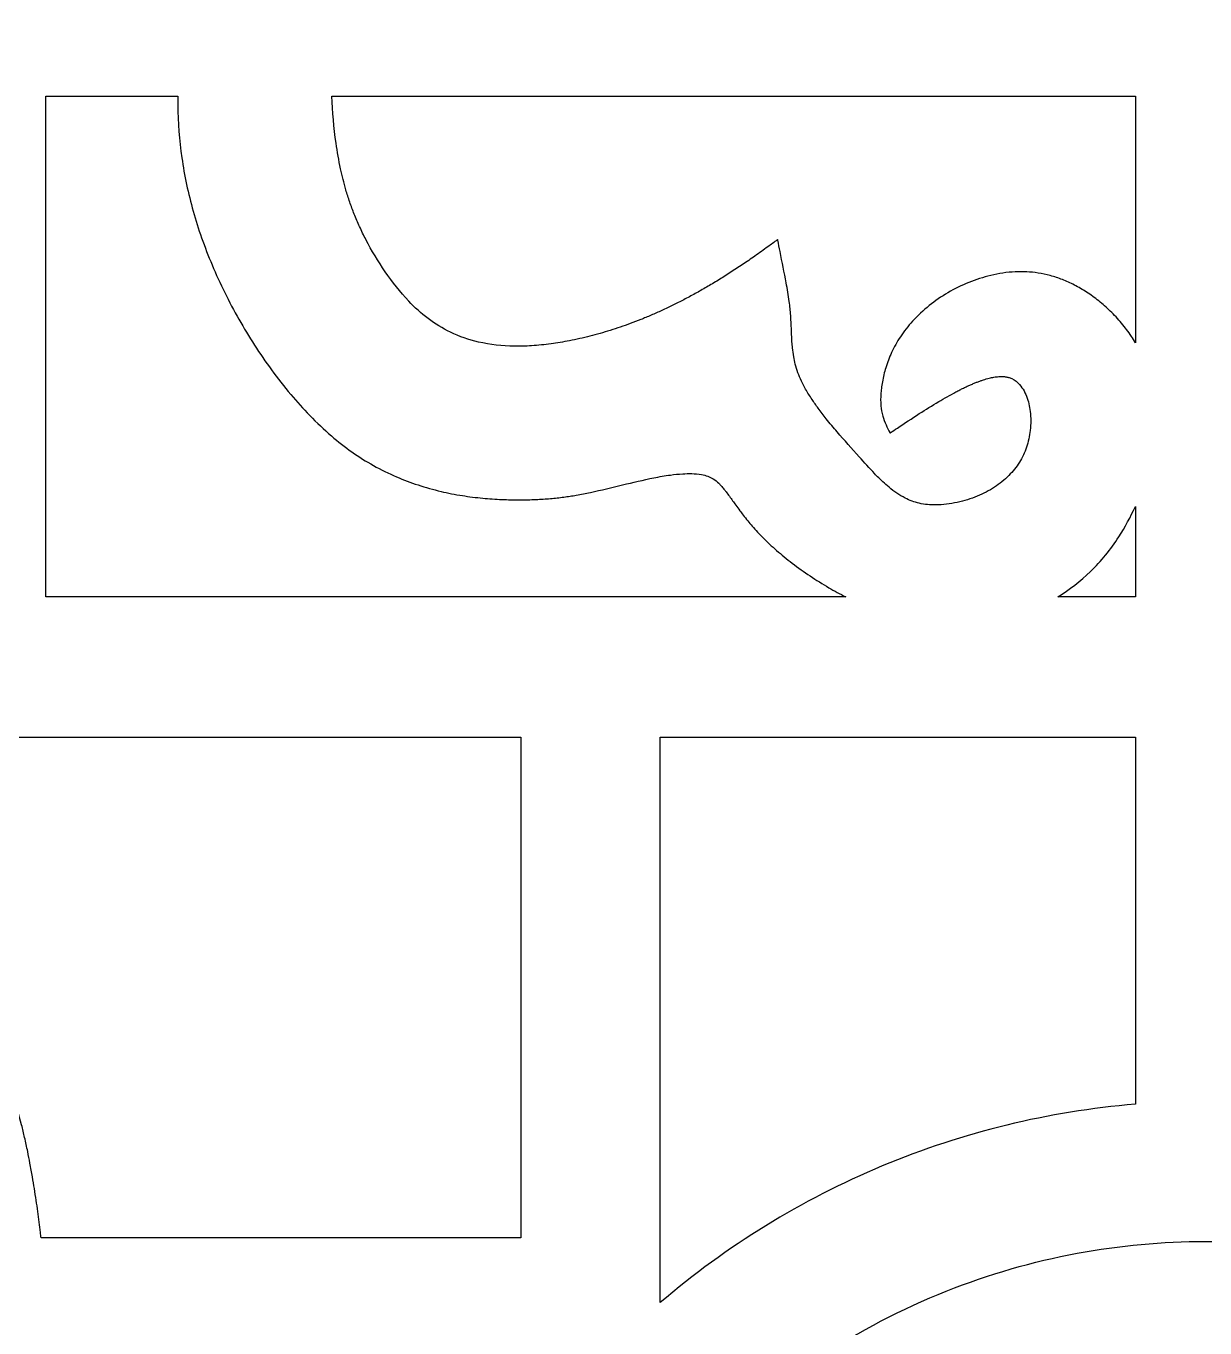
# Model space of a CAD drawing. Header units: centimetres. Extents: x -27 to -20.3, y -9 to 9.
# Drawn here: x -25.649 to -23.642, y -2.217 to 0 of the extents above; entities that cross this region are included whole.
import ezdxf

# ---------------------------------------------------------------- set-up
doc = ezdxf.new("R2010")
doc.units = ezdxf.units.CM
doc.header["$MEASUREMENT"] = 0
doc.layers.add('layer 1', color=7, linetype='Continuous')

msp = doc.modelspace()

# ---------------------------------------------------------------- linework, layer by layer
at = {"layer": 'layer 1', "color": 250}
for points, knots in [([(-20.28417, 9.00077), (-20.28417, 3.00045), (-20.28417, -2.99988), (-20.28417, -9.00021), (-20.28417, -9.00021), (-22.52248, -9.00021), (-24.76082, -9.00021), (-26.99914, -9.00021), (-26.99914, -9.00021), (-26.99914, -2.99988), (-26.99914, 3.00045), (-26.99914, 9.00077), (-26.99914, 9.00077), (-24.76082, 9.00077), (-22.52248, 9.00077), (-20.28417, 9.00077)], [0, 0, 0, 0, 0.2, 0.2, 0.2, 0.2, 0.4, 0.4, 0.4, 0.4, 0.6, 0.6, 0.6, 0.6, 1, 1, 1, 1]), ([(-26.13661, -1.53242), (-26.13159, -1.53084), (-26.12648, -1.52942), (-26.12138, -1.52817), (-26.12138, -1.52817), (-26.11349, -1.52625), (-26.10552, -1.52474), (-26.09749, -1.52365), (-26.09749, -1.52365), (-26.08942, -1.52254), (-26.08131, -1.52185), (-26.07318, -1.52158), (-26.07318, -1.52158), (-26.05958, -1.52113), (-26.046, -1.5218), (-26.03254, -1.52357), (-26.03254, -1.52357), (-26.01514, -1.52584), (-25.99788, -1.52919), (-25.98085, -1.53361), (-25.98085, -1.53361), (-25.94596, -1.54265), (-25.91205, -1.55505), (-25.87952, -1.57067), (-25.87952, -1.57067), (-25.85227, -1.58377), (-25.82671, -1.59998), (-25.80321, -1.61908), (-25.80321, -1.61908), (-25.77905, -1.63871), (-25.75761, -1.66134), (-25.73927, -1.68656), (-25.73927, -1.68656), (-25.7185, -1.71513), (-25.70106, -1.74585), (-25.68722, -1.7784), (-25.68722, -1.7784), (-25.68136, -1.79215), (-25.67604, -1.80614), (-25.67138, -1.82032), (-25.67138, -1.82032), (-25.66582, -1.83706), (-25.66089, -1.85399), (-25.65653, -1.87107), (-25.65653, -1.87107), (-25.65469, -1.87821), (-25.65299, -1.88537), (-25.65134, -1.89255), (-25.65134, -1.89255), (-25.64952, -1.90051), (-25.64778, -1.90852), (-25.64615, -1.91653), (-25.64615, -1.91653), (-25.6448, -1.92309), (-25.64353, -1.92967), (-25.64228, -1.93626), (-25.64228, -1.93626), (-25.6408, -1.94406), (-25.63941, -1.95185), (-25.63807, -1.95966), (-25.63807, -1.95966), (-25.6359, -1.97292), (-25.63377, -1.98618), (-25.63163, -1.99942), (-25.63163, -1.99942), (-25.63066, -2.00579), (-25.62974, -2.01214), (-25.62886, -2.01852), (-25.62886, -2.01852), (-25.62804, -2.02451), (-25.62726, -2.03052), (-25.62651, -2.03656), (-25.62651, -2.03656), (-25.62576, -2.0424), (-25.62509, -2.04823), (-25.62442, -2.05409), (-25.62442, -2.05409), (-25.6241, -2.05712), (-25.62377, -2.06017), (-25.62346, -2.06321), (-25.62346, -2.06321), (-25.35106, -2.06321), (-25.07871, -2.06321), (-24.80634, -2.06321), (-24.80634, -2.06321), (-24.80634, -1.77897), (-24.80634, -1.49473), (-24.80634, -1.21048), (-24.80634, -1.21048), (-25.15062, -1.21048), (-25.49492, -1.21048), (-25.83918, -1.21048), (-25.83918, -1.21048), (-25.84345, -1.21048), (-25.84768, -1.21048), (-25.8519, -1.21048), (-25.8519, -1.21048), (-25.8521, -1.21048), (-25.85229, -1.21048), (-25.8525, -1.21048), (-25.8525, -1.21048), (-25.8525, -1.21029), (-25.8525, -1.21008), (-25.8525, -1.20989), (-25.8525, -1.20989), (-25.8525, -1.20562), (-25.8525, -1.20137), (-25.8525, -1.1971), (-25.8525, -1.1971), (-25.8525, -1.18338), (-25.8525, -1.16965), (-25.8525, -1.15594), (-25.8525, -1.15594), (-25.8525, -1.09902), (-25.8525, -1.04209), (-25.8525, -0.98518), (-25.8525, -0.98518), (-25.8525, -0.69647), (-25.8525, -0.40776), (-25.8525, -0.11905), (-25.8525, -0.11905), (-26.1222, -0.11905), (-26.39188, -0.11905), (-26.66156, -0.11905), (-26.66156, -0.11905), (-26.66156, -0.41803), (-26.66156, -0.71703), (-26.66156, -1.01601), (-26.66156, -1.01601), (-26.6593, -1.01627), (-26.65705, -1.01651), (-26.65478, -1.01676), (-26.65478, -1.01676), (-26.64897, -1.01741), (-26.64317, -1.01812), (-26.63736, -1.01886), (-26.63736, -1.01886), (-26.6314, -1.0196), (-26.62541, -1.02042), (-26.61944, -1.02124), (-26.61944, -1.02124), (-26.61316, -1.02212), (-26.60692, -1.02302), (-26.60065, -1.02399), (-26.60065, -1.02399), (-26.58747, -1.02613), (-26.57431, -1.02831), (-26.56114, -1.03045), (-26.56114, -1.03045), (-26.55333, -1.03182), (-26.54556, -1.03324), (-26.53776, -1.03473), (-26.53776, -1.03473), (-26.53121, -1.03597), (-26.52465, -1.03728), (-26.51815, -1.03863), (-26.51815, -1.03863), (-26.51017, -1.04028), (-26.50226, -1.04201), (-26.49433, -1.04385), (-26.49433, -1.04385), (-26.48719, -1.0455), (-26.48009, -1.04725), (-26.473, -1.04907), (-26.473, -1.04907), (-26.45603, -1.05347), (-26.4392, -1.05846), (-26.42259, -1.06403), (-26.42259, -1.06403), (-26.40848, -1.06875), (-26.39461, -1.07407), (-26.38095, -1.07997), (-26.38095, -1.07997), (-26.34863, -1.09392), (-26.31809, -1.11147), (-26.28971, -1.13238), (-26.28971, -1.13238), (-26.26467, -1.15085), (-26.24222, -1.17242), (-26.22268, -1.19677), (-26.22268, -1.19677), (-26.20374, -1.22043), (-26.18763, -1.24615), (-26.17462, -1.2736), (-26.17462, -1.2736), (-26.15908, -1.30636), (-26.14678, -1.34046), (-26.1378, -1.3756), (-26.1378, -1.3756), (-26.13344, -1.39273), (-26.13009, -1.41009), (-26.12784, -1.42764), (-26.12784, -1.42764), (-26.12608, -1.44121), (-26.12541, -1.45487), (-26.12587, -1.46855), (-26.12587, -1.46855), (-26.12612, -1.47673), (-26.12679, -1.4849), (-26.1279, -1.49301), (-26.1279, -1.49301), (-26.12899, -1.5011), (-26.1305, -1.50912), (-26.13239, -1.51706), (-26.13239, -1.51706), (-26.13364, -1.52223), (-26.13504, -1.52735), (-26.13661, -1.53242)], [0, 0, 0, 0, 0.0188679, 0.0188679, 0.0188679, 0.0188679, 0.0377358, 0.0377358, 0.0377358, 0.0377358, 0.0566038, 0.0566038, 0.0566038, 0.0566038, 0.0754717, 0.0754717, 0.0754717, 0.0754717, 0.0943396, 0.0943396, 0.0943396, 0.0943396, 0.1132075, 0.1132075, 0.1132075, 0.1132075, 0.1320755, 0.1320755, 0.1320755, 0.1320755, 0.1509434, 0.1509434, 0.1509434, 0.1509434, 0.1698113, 0.1698113, 0.1698113, 0.1698113, 0.1886792, 0.1886792, 0.1886792, 0.1886792, 0.2075472, 0.2075472, 0.2075472, 0.2075472, 0.2264151, 0.2264151, 0.2264151, 0.2264151, 0.245283, 0.245283, 0.245283, 0.245283, 0.2641509, 0.2641509, 0.2641509, 0.2641509, 0.2830189, 0.2830189, 0.2830189, 0.2830189, 0.3018868, 0.3018868, 0.3018868, 0.3018868, 0.3207547, 0.3207547, 0.3207547, 0.3207547, 0.3396226, 0.3396226, 0.3396226, 0.3396226, 0.3584906, 0.3584906, 0.3584906, 0.3584906, 0.3773585, 0.3773585, 0.3773585, 0.3773585, 0.3962264, 0.3962264, 0.3962264, 0.3962264, 0.4150943, 0.4150943, 0.4150943, 0.4150943, 0.4339623, 0.4339623, 0.4339623, 0.4339623, 0.4528302, 0.4528302, 0.4528302, 0.4528302, 0.4716981, 0.4716981, 0.4716981, 0.4716981, 0.490566, 0.490566, 0.490566, 0.490566, 0.509434, 0.509434, 0.509434, 0.509434, 0.5283019, 0.5283019, 0.5283019, 0.5283019, 0.5471698, 0.5471698, 0.5471698, 0.5471698, 0.5660377, 0.5660377, 0.5660377, 0.5660377, 0.5849057, 0.5849057, 0.5849057, 0.5849057, 0.6037736, 0.6037736, 0.6037736, 0.6037736, 0.6226415, 0.6226415, 0.6226415, 0.6226415, 0.6415094, 0.6415094, 0.6415094, 0.6415094, 0.6603774, 0.6603774, 0.6603774, 0.6603774, 0.6792453, 0.6792453, 0.6792453, 0.6792453, 0.6981132, 0.6981132, 0.6981132, 0.6981132, 0.7169811, 0.7169811, 0.7169811, 0.7169811, 0.7358491, 0.7358491, 0.7358491, 0.7358491, 0.754717, 0.754717, 0.754717, 0.754717, 0.7735849, 0.7735849, 0.7735849, 0.7735849, 0.7924528, 0.7924528, 0.7924528, 0.7924528, 0.8113208, 0.8113208, 0.8113208, 0.8113208, 0.8301887, 0.8301887, 0.8301887, 0.8301887, 0.8490566, 0.8490566, 0.8490566, 0.8490566, 0.8679245, 0.8679245, 0.8679245, 0.8679245, 0.8867925, 0.8867925, 0.8867925, 0.8867925, 0.9056604, 0.9056604, 0.9056604, 0.9056604, 0.9245283, 0.9245283, 0.9245283, 0.9245283, 0.9433962, 0.9433962, 0.9433962, 0.9433962, 0.9622642, 0.9622642, 0.9622642, 0.9622642, 1, 1, 1, 1]), ([(-24.25336, -0.9718), (-24.26309, -0.96687), (-24.27269, -0.96166), (-24.28214, -0.95618), (-24.28214, -0.95618), (-24.29298, -0.94987), (-24.30362, -0.94323), (-24.31406, -0.93623), (-24.31406, -0.93623), (-24.32443, -0.92928), (-24.33458, -0.922), (-24.34448, -0.9144), (-24.34448, -0.9144), (-24.34913, -0.91086), (-24.35367, -0.90724), (-24.35819, -0.90357), (-24.35819, -0.90357), (-24.36251, -0.90002), (-24.36678, -0.89642), (-24.371, -0.89273), (-24.371, -0.89273), (-24.37505, -0.8892), (-24.37909, -0.88558), (-24.38303, -0.88188), (-24.38303, -0.88188), (-24.38667, -0.87849), (-24.39028, -0.87502), (-24.39382, -0.87147), (-24.39382, -0.87147), (-24.39705, -0.86823), (-24.40024, -0.8649), (-24.40339, -0.86152), (-24.40339, -0.86152), (-24.40656, -0.85814), (-24.40961, -0.85472), (-24.41263, -0.85125), (-24.41263, -0.85125), (-24.41519, -0.84829), (-24.41772, -0.84528), (-24.42021, -0.84225), (-24.42021, -0.84225), (-24.42282, -0.83903), (-24.42541, -0.83578), (-24.42795, -0.83247), (-24.42795, -0.83247), (-24.42985, -0.83002), (-24.43173, -0.82755), (-24.43358, -0.82507), (-24.43358, -0.82507), (-24.43594, -0.82189), (-24.43827, -0.81869), (-24.44058, -0.8155), (-24.44058, -0.8155), (-24.44413, -0.81052), (-24.44771, -0.80555), (-24.45128, -0.80058), (-24.45128, -0.80058), (-24.45312, -0.79802), (-24.45502, -0.79547), (-24.45693, -0.79296), (-24.45693, -0.79296), (-24.45815, -0.79135), (-24.4594, -0.78973), (-24.46067, -0.78815), (-24.46067, -0.78815), (-24.46226, -0.78623), (-24.4639, -0.78431), (-24.46557, -0.78246), (-24.46557, -0.78246), (-24.46683, -0.78106), (-24.46815, -0.77971), (-24.4695, -0.7784), (-24.4695, -0.7784), (-24.4724, -0.77559), (-24.47557, -0.77308), (-24.47895, -0.77089), (-24.47895, -0.77089), (-24.48181, -0.76905), (-24.48489, -0.76753), (-24.48806, -0.76636), (-24.48806, -0.76636), (-24.49156, -0.76508), (-24.49512, -0.76413), (-24.49881, -0.76353), (-24.49881, -0.76353), (-24.50434, -0.76263), (-24.50991, -0.76208), (-24.51553, -0.76195), (-24.51553, -0.76195), (-24.52066, -0.76181), (-24.52579, -0.76191), (-24.53092, -0.76225), (-24.53092, -0.76225), (-24.53789, -0.76268), (-24.54486, -0.76337), (-24.5518, -0.7643), (-24.5518, -0.7643), (-24.5613, -0.76557), (-24.5707, -0.76716), (-24.58007, -0.7691), (-24.58007, -0.7691), (-24.59788, -0.77275), (-24.61562, -0.77676), (-24.63329, -0.78111), (-24.63329, -0.78111), (-24.65153, -0.78559), (-24.66979, -0.78987), (-24.68811, -0.79397), (-24.68811, -0.79397), (-24.69604, -0.79573), (-24.70402, -0.7973), (-24.71202, -0.79867), (-24.71202, -0.79867), (-24.71558, -0.79929), (-24.71917, -0.79985), (-24.72278, -0.8004), (-24.72278, -0.8004), (-24.72628, -0.80093), (-24.72983, -0.80141), (-24.73333, -0.80187), (-24.73333, -0.80187), (-24.7371, -0.80236), (-24.74087, -0.80282), (-24.74467, -0.80323), (-24.74467, -0.80323), (-24.7485, -0.80364), (-24.75233, -0.804), (-24.75616, -0.80434), (-24.75616, -0.80434), (-24.76021, -0.80469), (-24.76428, -0.80499), (-24.76834, -0.80525), (-24.76834, -0.80525), (-24.77254, -0.80552), (-24.77679, -0.80576), (-24.781, -0.80593), (-24.781, -0.80593), (-24.78542, -0.80613), (-24.78981, -0.80627), (-24.79427, -0.80636), (-24.79427, -0.80636), (-24.79892, -0.80646), (-24.80359, -0.80653), (-24.80828, -0.80653), (-24.80828, -0.80653), (-24.81341, -0.80655), (-24.81855, -0.80652), (-24.82368, -0.80642), (-24.82368, -0.80642), (-24.82857, -0.80634), (-24.8335, -0.80618), (-24.83841, -0.80597), (-24.83841, -0.80597), (-24.84396, -0.80574), (-24.84952, -0.80544), (-24.85505, -0.80506), (-24.85505, -0.80506), (-24.86042, -0.80471), (-24.86575, -0.80427), (-24.87112, -0.80376), (-24.87112, -0.80376), (-24.87703, -0.8032), (-24.88293, -0.80255), (-24.88884, -0.80179), (-24.88884, -0.80179), (-24.89453, -0.80109), (-24.90024, -0.80027), (-24.90593, -0.79936), (-24.90593, -0.79936), (-24.91215, -0.79837), (-24.9183, -0.79727), (-24.92446, -0.79606), (-24.92446, -0.79606), (-24.93044, -0.79488), (-24.93643, -0.7936), (-24.94238, -0.7922), (-24.94238, -0.7922), (-24.95558, -0.7891), (-24.96864, -0.78543), (-24.98154, -0.78122), (-24.98154, -0.78122), (-24.99389, -0.77717), (-25.0061, -0.77256), (-25.01804, -0.76745), (-25.01804, -0.76745), (-25.0315, -0.76167), (-25.04464, -0.75521), (-25.05743, -0.74808), (-25.05743, -0.74808), (-25.07003, -0.74105), (-25.08226, -0.73337), (-25.09402, -0.72507), (-25.09402, -0.72507), (-25.10613, -0.71654), (-25.11781, -0.7074), (-25.129, -0.69772), (-25.129, -0.69772), (-25.14181, -0.68663), (-25.15413, -0.67501), (-25.16593, -0.66285), (-25.16593, -0.66285), (-25.17715, -0.65129), (-25.18796, -0.63933), (-25.19829, -0.62699), (-25.19829, -0.62699), (-25.20965, -0.61345), (-25.22053, -0.59955), (-25.23094, -0.5853), (-25.23094, -0.5853), (-25.25114, -0.55771), (-25.26969, -0.52894), (-25.28653, -0.49917), (-25.28653, -0.49917), (-25.3035, -0.4692), (-25.31874, -0.43828), (-25.33216, -0.40652), (-25.33216, -0.40652), (-25.33861, -0.39128), (-25.34459, -0.37584), (-25.35009, -0.36023), (-25.35009, -0.36023), (-25.35532, -0.34538), (-25.36008, -0.33034), (-25.36437, -0.3152), (-25.36437, -0.3152), (-25.36862, -0.3001), (-25.37237, -0.28487), (-25.37562, -0.26953), (-25.37562, -0.26953), (-25.37882, -0.25442), (-25.38151, -0.23919), (-25.3837, -0.22389), (-25.3837, -0.22389), (-25.38796, -0.19413), (-25.39027, -0.16415), (-25.39062, -0.13408), (-25.39062, -0.13408), (-25.39066, -0.12907), (-25.39069, -0.12407), (-25.39065, -0.11905), (-25.39065, -0.11905), (-25.46556, -0.11905), (-25.54048, -0.11905), (-25.61541, -0.11905), (-25.61541, -0.11905), (-25.61541, -0.4033), (-25.61541, -0.68755), (-25.61541, -0.9718), (-25.61541, -0.9718), (-25.1614, -0.9718), (-24.70736, -0.9718), (-24.25336, -0.9718)], [0, 0, 0, 0, 0.015625, 0.015625, 0.015625, 0.015625, 0.03125, 0.03125, 0.03125, 0.03125, 0.046875, 0.046875, 0.046875, 0.046875, 0.0625, 0.0625, 0.0625, 0.0625, 0.078125, 0.078125, 0.078125, 0.078125, 0.09375, 0.09375, 0.09375, 0.09375, 0.109375, 0.109375, 0.109375, 0.109375, 0.125, 0.125, 0.125, 0.125, 0.140625, 0.140625, 0.140625, 0.140625, 0.15625, 0.15625, 0.15625, 0.15625, 0.171875, 0.171875, 0.171875, 0.171875, 0.1875, 0.1875, 0.1875, 0.1875, 0.203125, 0.203125, 0.203125, 0.203125, 0.21875, 0.21875, 0.21875, 0.21875, 0.234375, 0.234375, 0.234375, 0.234375, 0.25, 0.25, 0.25, 0.25, 0.265625, 0.265625, 0.265625, 0.265625, 0.28125, 0.28125, 0.28125, 0.28125, 0.296875, 0.296875, 0.296875, 0.296875, 0.3125, 0.3125, 0.3125, 0.3125, 0.328125, 0.328125, 0.328125, 0.328125, 0.34375, 0.34375, 0.34375, 0.34375, 0.359375, 0.359375, 0.359375, 0.359375, 0.375, 0.375, 0.375, 0.375, 0.390625, 0.390625, 0.390625, 0.390625, 0.40625, 0.40625, 0.40625, 0.40625, 0.421875, 0.421875, 0.421875, 0.421875, 0.4375, 0.4375, 0.4375, 0.4375, 0.453125, 0.453125, 0.453125, 0.453125, 0.46875, 0.46875, 0.46875, 0.46875, 0.484375, 0.484375, 0.484375, 0.484375, 0.5, 0.5, 0.5, 0.5, 0.515625, 0.515625, 0.515625, 0.515625, 0.53125, 0.53125, 0.53125, 0.53125, 0.546875, 0.546875, 0.546875, 0.546875, 0.5625, 0.5625, 0.5625, 0.5625, 0.578125, 0.578125, 0.578125, 0.578125, 0.59375, 0.59375, 0.59375, 0.59375, 0.609375, 0.609375, 0.609375, 0.609375, 0.625, 0.625, 0.625, 0.625, 0.640625, 0.640625, 0.640625, 0.640625, 0.65625, 0.65625, 0.65625, 0.65625, 0.671875, 0.671875, 0.671875, 0.671875, 0.6875, 0.6875, 0.6875, 0.6875, 0.703125, 0.703125, 0.703125, 0.703125, 0.71875, 0.71875, 0.71875, 0.71875, 0.734375, 0.734375, 0.734375, 0.734375, 0.75, 0.75, 0.75, 0.75, 0.765625, 0.765625, 0.765625, 0.765625, 0.78125, 0.78125, 0.78125, 0.78125, 0.796875, 0.796875, 0.796875, 0.796875, 0.8125, 0.8125, 0.8125, 0.8125, 0.828125, 0.828125, 0.828125, 0.828125, 0.84375, 0.84375, 0.84375, 0.84375, 0.859375, 0.859375, 0.859375, 0.859375, 0.875, 0.875, 0.875, 0.875, 0.890625, 0.890625, 0.890625, 0.890625, 0.90625, 0.90625, 0.90625, 0.90625, 0.921875, 0.921875, 0.921875, 0.921875, 0.9375, 0.9375, 0.9375, 0.9375, 0.953125, 0.953125, 0.953125, 0.953125, 0.96875, 0.96875, 0.96875, 0.96875, 1, 1, 1, 1]), ([(-24.23046, -0.73333), (-24.22168, -0.74288), (-24.21288, -0.75242), (-24.20409, -0.76198), (-24.20409, -0.76198), (-24.19956, -0.76667), (-24.19492, -0.77127), (-24.19017, -0.77576), (-24.19017, -0.77576), (-24.1867, -0.77904), (-24.18313, -0.78222), (-24.17948, -0.78527), (-24.17948, -0.78527), (-24.17101, -0.79235), (-24.16179, -0.79847), (-24.15204, -0.80361), (-24.15204, -0.80361), (-24.14446, -0.80759), (-24.13646, -0.81053), (-24.12812, -0.81242), (-24.12812, -0.81242), (-24.11884, -0.8145), (-24.10932, -0.81546), (-24.0998, -0.81526), (-24.0998, -0.81526), (-24.08758, -0.81501), (-24.07542, -0.81356), (-24.06347, -0.81093), (-24.06347, -0.81093), (-24.05178, -0.80838), (-24.04038, -0.80479), (-24.02932, -0.80025), (-24.02932, -0.80025), (-24.01908, -0.79606), (-24.00931, -0.79095), (-24.00001, -0.78493), (-24.00001, -0.78493), (-23.99117, -0.77922), (-23.983, -0.77259), (-23.97556, -0.76513), (-23.97556, -0.76513), (-23.96875, -0.75831), (-23.96276, -0.75077), (-23.95766, -0.74258), (-23.95766, -0.74258), (-23.95268, -0.73455), (-23.9486, -0.72599), (-23.94557, -0.71703), (-23.94557, -0.71703), (-23.94238, -0.70768), (-23.94024, -0.69803), (-23.93919, -0.68821), (-23.93919, -0.68821), (-23.93804, -0.67757), (-23.93804, -0.66686), (-23.93923, -0.65622), (-23.93923, -0.65622), (-23.94019, -0.64733), (-23.94229, -0.63864), (-23.94547, -0.63027), (-23.94547, -0.63027), (-23.94865, -0.6219), (-23.95343, -0.61433), (-23.95957, -0.60786), (-23.95957, -0.60786), (-23.96382, -0.6034), (-23.96904, -0.60017), (-23.97489, -0.59839), (-23.97489, -0.59839), (-23.97659, -0.59787), (-23.97834, -0.59746), (-23.98008, -0.59718), (-23.98008, -0.59718), (-23.98212, -0.59685), (-23.98421, -0.59665), (-23.98627, -0.59657), (-23.98627, -0.59657), (-23.98846, -0.59649), (-23.99065, -0.59654), (-23.99283, -0.5967), (-23.99283, -0.5967), (-23.99549, -0.5969), (-23.9982, -0.59723), (-24.00087, -0.59769), (-24.00087, -0.59769), (-24.00361, -0.59814), (-24.00633, -0.59872), (-24.00902, -0.59939), (-24.00902, -0.59939), (-24.01236, -0.60022), (-24.01568, -0.60119), (-24.01895, -0.60225), (-24.01895, -0.60225), (-24.02061, -0.60279), (-24.02224, -0.60333), (-24.02389, -0.60392), (-24.02389, -0.60392), (-24.02571, -0.60457), (-24.02753, -0.60525), (-24.02934, -0.60594), (-24.02934, -0.60594), (-24.03115, -0.60663), (-24.03293, -0.60734), (-24.03474, -0.60809), (-24.03474, -0.60809), (-24.03671, -0.60891), (-24.03865, -0.60973), (-24.04062, -0.6106), (-24.04062, -0.6106), (-24.04256, -0.61145), (-24.04452, -0.61233), (-24.04646, -0.61323), (-24.04646, -0.61323), (-24.04859, -0.61421), (-24.05069, -0.61521), (-24.05281, -0.61625), (-24.05281, -0.61625), (-24.05493, -0.61728), (-24.05701, -0.61831), (-24.0591, -0.61936), (-24.0591, -0.61936), (-24.06133, -0.6205), (-24.06355, -0.62164), (-24.06576, -0.6228), (-24.06576, -0.6228), (-24.07553, -0.62829), (-24.0853, -0.63376), (-24.09504, -0.63925), (-24.09504, -0.63925), (-24.10606, -0.64605), (-24.11706, -0.65286), (-24.12809, -0.65967), (-24.12809, -0.65967), (-24.14055, -0.6679), (-24.15299, -0.67612), (-24.16543, -0.68434), (-24.16543, -0.68434), (-24.16944, -0.687), (-24.17346, -0.68966), (-24.17751, -0.69232), (-24.17751, -0.69232), (-24.17769, -0.69243), (-24.17788, -0.69257), (-24.17807, -0.69268), (-24.17807, -0.69268), (-24.17816, -0.69247), (-24.17824, -0.69227), (-24.17834, -0.69208), (-24.17834, -0.69208), (-24.18046, -0.68771), (-24.18257, -0.68336), (-24.18467, -0.67899), (-24.18467, -0.67899), (-24.18703, -0.67412), (-24.18889, -0.66905), (-24.19029, -0.6638), (-24.19029, -0.6638), (-24.19181, -0.65811), (-24.19282, -0.65231), (-24.19335, -0.64644), (-24.19335, -0.64644), (-24.19363, -0.64336), (-24.19379, -0.64027), (-24.19383, -0.63718), (-24.19383, -0.63718), (-24.19386, -0.63383), (-24.19379, -0.63048), (-24.19362, -0.62712), (-24.19362, -0.62712), (-24.1934, -0.6237), (-24.19309, -0.62029), (-24.19268, -0.61687), (-24.19268, -0.61687), (-24.19221, -0.61311), (-24.19165, -0.60936), (-24.19095, -0.60563), (-24.19095, -0.60563), (-24.19022, -0.60157), (-24.18936, -0.59752), (-24.18838, -0.59352), (-24.18838, -0.59352), (-24.1874, -0.58953), (-24.18632, -0.58556), (-24.1851, -0.58163), (-24.1851, -0.58163), (-24.18373, -0.57718), (-24.18222, -0.57279), (-24.18057, -0.56845), (-24.18057, -0.56845), (-24.17892, -0.56413), (-24.17713, -0.55988), (-24.17517, -0.55569), (-24.17517, -0.55569), (-24.17089, -0.54638), (-24.1659, -0.53743), (-24.16026, -0.52886), (-24.16026, -0.52886), (-24.15721, -0.52419), (-24.15393, -0.51964), (-24.15048, -0.51525), (-24.15048, -0.51525), (-24.14698, -0.51077), (-24.1433, -0.50645), (-24.13944, -0.50229), (-24.13944, -0.50229), (-24.12188, -0.48323), (-24.1017, -0.467), (-24.07936, -0.45394), (-24.07936, -0.45394), (-24.05651, -0.44055), (-24.03199, -0.43061), (-24.00629, -0.42432), (-24.00629, -0.42432), (-23.9927, -0.421), (-23.97882, -0.41897), (-23.96485, -0.41827), (-23.96485, -0.41827), (-23.95175, -0.41763), (-23.93864, -0.41833), (-23.92566, -0.42035), (-23.92566, -0.42035), (-23.9187, -0.42145), (-23.9118, -0.42293), (-23.905, -0.42477), (-23.905, -0.42477), (-23.89802, -0.42667), (-23.89115, -0.42894), (-23.8844, -0.43157), (-23.8844, -0.43157), (-23.87744, -0.43431), (-23.87057, -0.4374), (-23.86394, -0.44083), (-23.86394, -0.44083), (-23.85681, -0.44452), (-23.84992, -0.44854), (-23.84321, -0.45289), (-23.84321, -0.45289), (-23.83601, -0.45754), (-23.82911, -0.46254), (-23.82241, -0.46788), (-23.82241, -0.46788), (-23.81563, -0.47327), (-23.80914, -0.479), (-23.80291, -0.48504), (-23.80291, -0.48504), (-23.79613, -0.49161), (-23.78969, -0.49855), (-23.78362, -0.50582), (-23.78362, -0.50582), (-23.77769, -0.51296), (-23.77212, -0.5204), (-23.76699, -0.52815), (-23.76699, -0.52815), (-23.76463, -0.5317), (-23.76238, -0.53532), (-23.7602, -0.53898), (-23.7602, -0.53898), (-23.7602, -0.39902), (-23.7602, -0.25903), (-23.7602, -0.11905), (-23.7602, -0.11905), (-24.21616, -0.11905), (-24.67212, -0.11905), (-25.12808, -0.11905), (-25.12808, -0.11905), (-25.12721, -0.14591), (-25.1249, -0.17269), (-25.1211, -0.19931), (-25.1211, -0.19931), (-25.11903, -0.21389), (-25.11649, -0.22838), (-25.11345, -0.24278), (-25.11345, -0.24278), (-25.11092, -0.25485), (-25.10792, -0.2668), (-25.10444, -0.27864), (-25.10444, -0.27864), (-25.1024, -0.2856), (-25.10021, -0.29251), (-25.09782, -0.2994), (-25.09782, -0.2994), (-25.09545, -0.30626), (-25.09291, -0.3131), (-25.09023, -0.31985), (-25.09023, -0.31985), (-25.08734, -0.32709), (-25.08427, -0.33424), (-25.08103, -0.34132), (-25.08103, -0.34132), (-25.07764, -0.34873), (-25.07409, -0.35606), (-25.07038, -0.3633), (-25.07038, -0.3633), (-25.05076, -0.40138), (-25.02631, -0.4365), (-24.99742, -0.46803), (-24.99742, -0.46803), (-24.97718, -0.49011), (-24.95324, -0.50803), (-24.92638, -0.52116), (-24.92638, -0.52116), (-24.91115, -0.52859), (-24.89512, -0.53418), (-24.87858, -0.53781), (-24.87858, -0.53781), (-24.85851, -0.54221), (-24.83809, -0.5446), (-24.81753, -0.54492), (-24.81753, -0.54492), (-24.8077, -0.54507), (-24.79791, -0.54485), (-24.78811, -0.54421), (-24.78811, -0.54421), (-24.77706, -0.54351), (-24.76607, -0.54242), (-24.75509, -0.54093), (-24.75509, -0.54093), (-24.74457, -0.53951), (-24.73411, -0.53778), (-24.7237, -0.53571), (-24.7237, -0.53571), (-24.71203, -0.53341), (-24.70045, -0.53079), (-24.68894, -0.52785), (-24.68894, -0.52785), (-24.67734, -0.52489), (-24.66584, -0.52164), (-24.65443, -0.51808), (-24.65443, -0.51808), (-24.64291, -0.5145), (-24.63147, -0.51061), (-24.62014, -0.50644), (-24.62014, -0.50644), (-24.6142, -0.50424), (-24.60827, -0.50199), (-24.60242, -0.49963), (-24.60242, -0.49963), (-24.5964, -0.49723), (-24.59043, -0.49476), (-24.58447, -0.4922), (-24.58447, -0.4922), (-24.57839, -0.48958), (-24.57232, -0.48689), (-24.56631, -0.48411), (-24.56631, -0.48411), (-24.56008, -0.48125), (-24.55391, -0.47831), (-24.54774, -0.47529), (-24.54774, -0.47529), (-24.54146, -0.4722), (-24.53519, -0.46903), (-24.52899, -0.46578), (-24.52899, -0.46578), (-24.52252, -0.46241), (-24.51609, -0.45897), (-24.50973, -0.45544), (-24.50973, -0.45544), (-24.50319, -0.45183), (-24.4967, -0.44815), (-24.4903, -0.44442), (-24.4903, -0.44442), (-24.48354, -0.44046), (-24.47683, -0.43647), (-24.47021, -0.43238), (-24.47021, -0.43238), (-24.4634, -0.42823), (-24.45668, -0.424), (-24.44997, -0.41968), (-24.44997, -0.41968), (-24.44293, -0.41516), (-24.43594, -0.41057), (-24.429, -0.40589), (-24.429, -0.40589), (-24.42191, -0.40113), (-24.41489, -0.3963), (-24.40792, -0.39143), (-24.40792, -0.39143), (-24.40053, -0.38624), (-24.3932, -0.38099), (-24.38593, -0.37569), (-24.38593, -0.37569), (-24.38055, -0.3718), (-24.37522, -0.36788), (-24.36987, -0.36398), (-24.36987, -0.36398), (-24.36961, -0.36381), (-24.36936, -0.36361), (-24.3691, -0.36344), (-24.3691, -0.36344), (-24.36906, -0.36374), (-24.36899, -0.36405), (-24.36893, -0.36435), (-24.36893, -0.36435), (-24.36764, -0.37088), (-24.36637, -0.37741), (-24.36508, -0.38394), (-24.36508, -0.38394), (-24.36162, -0.4016), (-24.35813, -0.41927), (-24.35468, -0.43693), (-24.35468, -0.43693), (-24.35271, -0.44756), (-24.35098, -0.45821), (-24.34949, -0.46892), (-24.34949, -0.46892), (-24.34842, -0.47677), (-24.34759, -0.48464), (-24.34704, -0.49255), (-24.34704, -0.49255), (-24.34687, -0.49483), (-24.34672, -0.49715), (-24.34661, -0.49944), (-24.34661, -0.49944), (-24.34629, -0.50645), (-24.34596, -0.51346), (-24.34568, -0.52048), (-24.34568, -0.52048), (-24.34547, -0.52617), (-24.34518, -0.53186), (-24.3448, -0.53753), (-24.3448, -0.53753), (-24.34458, -0.541), (-24.3443, -0.54444), (-24.34392, -0.5479), (-24.34392, -0.5479), (-24.3434, -0.55287), (-24.34271, -0.55783), (-24.34185, -0.56277), (-24.34185, -0.56277), (-24.3411, -0.56704), (-24.3402, -0.57127), (-24.33913, -0.57548), (-24.33913, -0.57548), (-24.33787, -0.58042), (-24.33639, -0.58529), (-24.33466, -0.5901), (-24.33466, -0.5901), (-24.33295, -0.5949), (-24.33098, -0.59964), (-24.32884, -0.60427), (-24.32884, -0.60427), (-24.3266, -0.60901), (-24.32418, -0.61365), (-24.32155, -0.61818), (-24.32155, -0.61818), (-24.31815, -0.62412), (-24.31455, -0.6299), (-24.31073, -0.63559), (-24.31073, -0.63559), (-24.30737, -0.64064), (-24.30387, -0.64561), (-24.30027, -0.65051), (-24.30027, -0.65051), (-24.29577, -0.65664), (-24.29112, -0.66268), (-24.28637, -0.66863), (-24.28637, -0.66863), (-24.28037, -0.6762), (-24.27418, -0.68364), (-24.26786, -0.69095), (-24.26786, -0.69095), (-24.25555, -0.70521), (-24.24308, -0.71933), (-24.23046, -0.73333)], [0, 0, 0, 0, 0.008547, 0.008547, 0.008547, 0.008547, 0.017094, 0.017094, 0.017094, 0.017094, 0.025641, 0.025641, 0.025641, 0.025641, 0.034188, 0.034188, 0.034188, 0.034188, 0.042735, 0.042735, 0.042735, 0.042735, 0.0512821, 0.0512821, 0.0512821, 0.0512821, 0.0598291, 0.0598291, 0.0598291, 0.0598291, 0.0683761, 0.0683761, 0.0683761, 0.0683761, 0.0769231, 0.0769231, 0.0769231, 0.0769231, 0.0854701, 0.0854701, 0.0854701, 0.0854701, 0.0940171, 0.0940171, 0.0940171, 0.0940171, 0.1025641, 0.1025641, 0.1025641, 0.1025641, 0.1111111, 0.1111111, 0.1111111, 0.1111111, 0.1196581, 0.1196581, 0.1196581, 0.1196581, 0.1282051, 0.1282051, 0.1282051, 0.1282051, 0.1367521, 0.1367521, 0.1367521, 0.1367521, 0.1452991, 0.1452991, 0.1452991, 0.1452991, 0.1538462, 0.1538462, 0.1538462, 0.1538462, 0.1623932, 0.1623932, 0.1623932, 0.1623932, 0.1709402, 0.1709402, 0.1709402, 0.1709402, 0.1794872, 0.1794872, 0.1794872, 0.1794872, 0.1880342, 0.1880342, 0.1880342, 0.1880342, 0.1965812, 0.1965812, 0.1965812, 0.1965812, 0.2051282, 0.2051282, 0.2051282, 0.2051282, 0.2136752, 0.2136752, 0.2136752, 0.2136752, 0.2222222, 0.2222222, 0.2222222, 0.2222222, 0.2307692, 0.2307692, 0.2307692, 0.2307692, 0.2393162, 0.2393162, 0.2393162, 0.2393162, 0.2478632, 0.2478632, 0.2478632, 0.2478632, 0.2564103, 0.2564103, 0.2564103, 0.2564103, 0.2649573, 0.2649573, 0.2649573, 0.2649573, 0.2735043, 0.2735043, 0.2735043, 0.2735043, 0.2820513, 0.2820513, 0.2820513, 0.2820513, 0.2905983, 0.2905983, 0.2905983, 0.2905983, 0.2991453, 0.2991453, 0.2991453, 0.2991453, 0.3076923, 0.3076923, 0.3076923, 0.3076923, 0.3162393, 0.3162393, 0.3162393, 0.3162393, 0.3247863, 0.3247863, 0.3247863, 0.3247863, 0.3333333, 0.3333333, 0.3333333, 0.3333333, 0.3418803, 0.3418803, 0.3418803, 0.3418803, 0.3504274, 0.3504274, 0.3504274, 0.3504274, 0.3589744, 0.3589744, 0.3589744, 0.3589744, 0.3675214, 0.3675214, 0.3675214, 0.3675214, 0.3760684, 0.3760684, 0.3760684, 0.3760684, 0.3846154, 0.3846154, 0.3846154, 0.3846154, 0.3931624, 0.3931624, 0.3931624, 0.3931624, 0.4017094, 0.4017094, 0.4017094, 0.4017094, 0.4102564, 0.4102564, 0.4102564, 0.4102564, 0.4188034, 0.4188034, 0.4188034, 0.4188034, 0.4273504, 0.4273504, 0.4273504, 0.4273504, 0.4358974, 0.4358974, 0.4358974, 0.4358974, 0.4444444, 0.4444444, 0.4444444, 0.4444444, 0.4529915, 0.4529915, 0.4529915, 0.4529915, 0.4615385, 0.4615385, 0.4615385, 0.4615385, 0.4700855, 0.4700855, 0.4700855, 0.4700855, 0.4786325, 0.4786325, 0.4786325, 0.4786325, 0.4871795, 0.4871795, 0.4871795, 0.4871795, 0.4957265, 0.4957265, 0.4957265, 0.4957265, 0.5042735, 0.5042735, 0.5042735, 0.5042735, 0.5128205, 0.5128205, 0.5128205, 0.5128205, 0.5213675, 0.5213675, 0.5213675, 0.5213675, 0.5299145, 0.5299145, 0.5299145, 0.5299145, 0.5384615, 0.5384615, 0.5384615, 0.5384615, 0.5470085, 0.5470085, 0.5470085, 0.5470085, 0.5555556, 0.5555556, 0.5555556, 0.5555556, 0.5641026, 0.5641026, 0.5641026, 0.5641026, 0.5726496, 0.5726496, 0.5726496, 0.5726496, 0.5811966, 0.5811966, 0.5811966, 0.5811966, 0.5897436, 0.5897436, 0.5897436, 0.5897436, 0.5982906, 0.5982906, 0.5982906, 0.5982906, 0.6068376, 0.6068376, 0.6068376, 0.6068376, 0.6153846, 0.6153846, 0.6153846, 0.6153846, 0.6239316, 0.6239316, 0.6239316, 0.6239316, 0.6324786, 0.6324786, 0.6324786, 0.6324786, 0.6410256, 0.6410256, 0.6410256, 0.6410256, 0.6495726, 0.6495726, 0.6495726, 0.6495726, 0.6581197, 0.6581197, 0.6581197, 0.6581197, 0.6666667, 0.6666667, 0.6666667, 0.6666667, 0.6752137, 0.6752137, 0.6752137, 0.6752137, 0.6837607, 0.6837607, 0.6837607, 0.6837607, 0.6923077, 0.6923077, 0.6923077, 0.6923077, 0.7008547, 0.7008547, 0.7008547, 0.7008547, 0.7094017, 0.7094017, 0.7094017, 0.7094017, 0.7179487, 0.7179487, 0.7179487, 0.7179487, 0.7264957, 0.7264957, 0.7264957, 0.7264957, 0.7350427, 0.7350427, 0.7350427, 0.7350427, 0.7435897, 0.7435897, 0.7435897, 0.7435897, 0.7521368, 0.7521368, 0.7521368, 0.7521368, 0.7606838, 0.7606838, 0.7606838, 0.7606838, 0.7692308, 0.7692308, 0.7692308, 0.7692308, 0.7777778, 0.7777778, 0.7777778, 0.7777778, 0.7863248, 0.7863248, 0.7863248, 0.7863248, 0.7948718, 0.7948718, 0.7948718, 0.7948718, 0.8034188, 0.8034188, 0.8034188, 0.8034188, 0.8119658, 0.8119658, 0.8119658, 0.8119658, 0.8205128, 0.8205128, 0.8205128, 0.8205128, 0.8290598, 0.8290598, 0.8290598, 0.8290598, 0.8376068, 0.8376068, 0.8376068, 0.8376068, 0.8461538, 0.8461538, 0.8461538, 0.8461538, 0.8547009, 0.8547009, 0.8547009, 0.8547009, 0.8632479, 0.8632479, 0.8632479, 0.8632479, 0.8717949, 0.8717949, 0.8717949, 0.8717949, 0.8803419, 0.8803419, 0.8803419, 0.8803419, 0.8888889, 0.8888889, 0.8888889, 0.8888889, 0.8974359, 0.8974359, 0.8974359, 0.8974359, 0.9059829, 0.9059829, 0.9059829, 0.9059829, 0.9145299, 0.9145299, 0.9145299, 0.9145299, 0.9230769, 0.9230769, 0.9230769, 0.9230769, 0.9316239, 0.9316239, 0.9316239, 0.9316239, 0.9401709, 0.9401709, 0.9401709, 0.9401709, 0.9487179, 0.9487179, 0.9487179, 0.9487179, 0.957265, 0.957265, 0.957265, 0.957265, 0.965812, 0.965812, 0.965812, 0.965812, 0.974359, 0.974359, 0.974359, 0.974359, 0.982906, 0.982906, 0.982906, 0.982906, 1, 1, 1, 1]), ([(-23.89233, -0.9718), (-23.84826, -0.9718), (-23.80422, -0.9718), (-23.7602, -0.9718), (-23.7602, -0.9718), (-23.7602, -0.92044), (-23.7602, -0.86911), (-23.7602, -0.81775), (-23.7602, -0.81775), (-23.76828, -0.83568), (-23.77766, -0.85296), (-23.78827, -0.8695), (-23.78827, -0.8695), (-23.80208, -0.89107), (-23.8183, -0.91092), (-23.83666, -0.92871), (-23.83666, -0.92871), (-23.85358, -0.94513), (-23.87221, -0.95954), (-23.89233, -0.9718)], [0, 0, 0, 0, 0.1666667, 0.1666667, 0.1666667, 0.1666667, 0.3333333, 0.3333333, 0.3333333, 0.3333333, 0.5, 0.5, 0.5, 0.5, 0.6666667, 0.6666667, 0.6666667, 0.6666667, 1, 1, 1, 1]), ([(-24.56926, -1.21048), (-24.56926, -1.4992), (-24.56926, -1.7879), (-24.56926, -2.0766), (-24.56926, -2.0766), (-24.56926, -2.10898), (-24.56926, -2.14136), (-24.56926, -2.17373), (-24.56926, -2.17373), (-24.45615, -2.07709), (-24.32913, -1.99872), (-24.19099, -1.94101), (-24.19099, -1.94101), (-24.05282, -1.88331), (-23.90802, -1.84813), (-23.7602, -1.83578), (-23.7602, -1.83578), (-23.7602, -1.62735), (-23.7602, -1.41893), (-23.7602, -1.21048), (-23.7602, -1.21048), (-24.02988, -1.21048), (-24.29959, -1.21048), (-24.56926, -1.21048)], [0, 0, 0, 0, 0.1428571, 0.1428571, 0.1428571, 0.1428571, 0.2857143, 0.2857143, 0.2857143, 0.2857143, 0.4285714, 0.4285714, 0.4285714, 0.4285714, 0.5714286, 0.5714286, 0.5714286, 0.5714286, 0.7142857, 0.7142857, 0.7142857, 0.7142857, 1, 1, 1, 1]), ([(-23.64165, -4.47847), (-23.56938, -4.47847), (-23.49661, -4.47189), (-23.42394, -4.45837), (-23.42394, -4.45837), (-23.34842, -4.44429), (-23.2739, -4.42285), (-23.20125, -4.39391), (-23.20125, -4.39391), (-23.04984, -4.33355), (-22.91247, -4.24329), (-22.79568, -4.12569), (-22.79568, -4.12569), (-22.73729, -4.06691), (-22.68533, -4.00245), (-22.64029, -3.9331), (-22.64029, -3.9331), (-22.59588, -3.86473), (-22.55884, -3.79252), (-22.52928, -3.71736), (-22.52928, -3.71736), (-22.50051, -3.64423), (-22.47922, -3.56924), (-22.46523, -3.49316), (-22.46523, -3.49316), (-22.45181, -3.42003), (-22.44527, -3.34676), (-22.44527, -3.274), (-22.44527, -3.274), (-22.44527, -3.20125), (-22.45181, -3.12796), (-22.46523, -3.05484), (-22.46523, -3.05484), (-22.47922, -2.97877), (-22.50051, -2.90378), (-22.52928, -2.83065), (-22.52928, -2.83065), (-22.55884, -2.75549), (-22.59588, -2.68328), (-22.64029, -2.6149), (-22.64029, -2.6149), (-22.68533, -2.54555), (-22.73729, -2.4811), (-22.79568, -2.42232), (-22.79568, -2.42232), (-22.91247, -2.30472), (-23.04984, -2.21446), (-23.20125, -2.1541), (-23.20125, -2.1541), (-23.2739, -2.12515), (-23.34842, -2.10372), (-23.42394, -2.08964), (-23.42394, -2.08964), (-23.49661, -2.07612), (-23.56938, -2.06953), (-23.64165, -2.06953), (-23.64165, -2.06953), (-23.71391, -2.06953), (-23.78669, -2.07612), (-23.85936, -2.08964), (-23.85936, -2.08964), (-23.93489, -2.10372), (-24.0094, -2.12515), (-24.08202, -2.1541), (-24.08202, -2.1541), (-24.23344, -2.21446), (-24.3708, -2.30472), (-24.48762, -2.42232), (-24.48762, -2.42232), (-24.54602, -2.4811), (-24.59797, -2.54555), (-24.64299, -2.6149), (-24.64299, -2.6149), (-24.68741, -2.68328), (-24.72447, -2.75549), (-24.75403, -2.83065), (-24.75403, -2.83065), (-24.78278, -2.90378), (-24.80405, -2.97877), (-24.81806, -3.05484), (-24.81806, -3.05484), (-24.8315, -3.12796), (-24.83804, -3.20125), (-24.83804, -3.274), (-24.83804, -3.274), (-24.83804, -3.34676), (-24.8315, -3.42003), (-24.81806, -3.49316), (-24.81806, -3.49316), (-24.80405, -3.56924), (-24.78278, -3.64423), (-24.75403, -3.71736), (-24.75403, -3.71736), (-24.72447, -3.79252), (-24.68741, -3.86473), (-24.64299, -3.9331), (-24.64299, -3.9331), (-24.59797, -4.00245), (-24.54602, -4.06691), (-24.48762, -4.12569), (-24.48762, -4.12569), (-24.3708, -4.24329), (-24.23344, -4.33355), (-24.08202, -4.39391), (-24.08202, -4.39391), (-24.0094, -4.42285), (-23.93489, -4.44429), (-23.85936, -4.45837), (-23.85936, -4.45837), (-23.78669, -4.47189), (-23.71391, -4.47847), (-23.64165, -4.47847)], [0, 0, 0, 0, 0.0344828, 0.0344828, 0.0344828, 0.0344828, 0.0689655, 0.0689655, 0.0689655, 0.0689655, 0.1034483, 0.1034483, 0.1034483, 0.1034483, 0.137931, 0.137931, 0.137931, 0.137931, 0.1724138, 0.1724138, 0.1724138, 0.1724138, 0.2068966, 0.2068966, 0.2068966, 0.2068966, 0.2413793, 0.2413793, 0.2413793, 0.2413793, 0.2758621, 0.2758621, 0.2758621, 0.2758621, 0.3103448, 0.3103448, 0.3103448, 0.3103448, 0.3448276, 0.3448276, 0.3448276, 0.3448276, 0.3793103, 0.3793103, 0.3793103, 0.3793103, 0.4137931, 0.4137931, 0.4137931, 0.4137931, 0.4482759, 0.4482759, 0.4482759, 0.4482759, 0.4827586, 0.4827586, 0.4827586, 0.4827586, 0.5172414, 0.5172414, 0.5172414, 0.5172414, 0.5517241, 0.5517241, 0.5517241, 0.5517241, 0.5862069, 0.5862069, 0.5862069, 0.5862069, 0.6206897, 0.6206897, 0.6206897, 0.6206897, 0.6551724, 0.6551724, 0.6551724, 0.6551724, 0.6896552, 0.6896552, 0.6896552, 0.6896552, 0.7241379, 0.7241379, 0.7241379, 0.7241379, 0.7586207, 0.7586207, 0.7586207, 0.7586207, 0.7931034, 0.7931034, 0.7931034, 0.7931034, 0.8275862, 0.8275862, 0.8275862, 0.8275862, 0.862069, 0.862069, 0.862069, 0.862069, 0.8965517, 0.8965517, 0.8965517, 0.8965517, 0.9310345, 0.9310345, 0.9310345, 0.9310345, 1, 1, 1, 1])]:
    msp.add_open_spline(points, degree=3, knots=knots, dxfattribs=at)

doc.saveas('drawing.dxf')
